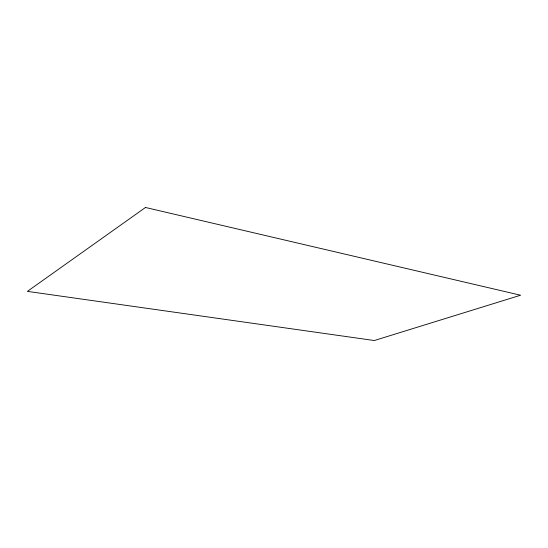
<?xml version="1.0" encoding="UTF-8"?>
<svg xmlns="http://www.w3.org/2000/svg" width="548" height="548" viewBox="0 0 548 548"><rect width="100%" height="100%" fill="white"/><g stroke="black" fill="none" stroke-linecap="round" stroke-linejoin="round"><path stroke-width="0.82" d="M145.48 207.473L27.4 291.378L374.311 340.527L520.6 295.228L145.48 207.473"/></g></svg>
